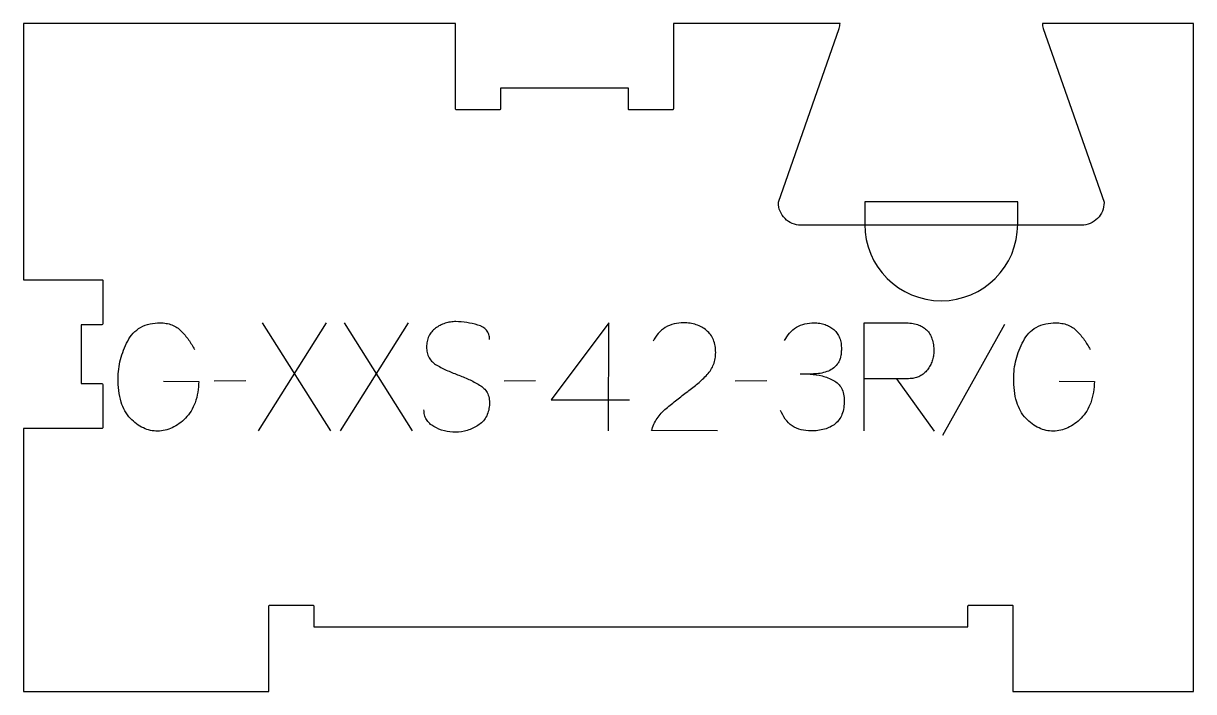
# Model space of a CAD drawing. Extents: x 0 to 325, y 0 to 186.
import ezdxf

# ---------------------------------------------------------------- set-up
doc = ezdxf.new("R2010")
doc.units = 0
for name, color, linetype in [('1_ANYTOOL_1MMDEEP_LABELS_S', 2, 'CONTINUOUS'), ('4_ANYTOOL_CUTTHROUGH_OUTSI', 5, 'CONTINUOUS'), ('5_ANYTOOL_HALF_MILL_9MM_IN', 3, 'CONTINUOUS')]:
    doc.layers.add(name, color=color, linetype=linetype)

msp = doc.modelspace()

# ---------------------------------------------------------------- linework, layer by layer
at = {"layer": '1_ANYTOOL_1MMDEEP_LABELS_S'}
for p, q in [((84.159115, 102.364236), (65.259115, 72.364236)), ((85.401972, 72.364236), (66.459115, 102.364236)), ((106.8734, 102.364236), (87.9734, 72.364236)), ((108.116257, 72.364236), (89.1734, 102.364236)), ((272.559115, 101.892808), (255.3734, 71.121379)), ((61.830543, 86.24995), (53.044829, 86.164236)), ((142.316257, 86.24995), (133.530543, 86.164236)), ((206.516257, 86.24995), (197.730543, 86.164236)), ((242.601972, 86.807093), (253.059115, 72.321379)), ((146.601972, 81.021379), (168.3734, 81.021379))]:
    msp.add_line(p, q, dxfattribs=at)
for points in [[(38.944829, 86.164236), (48.716257, 86.121379, -0.031732), (48.448147, 83.113977, -0.048764), (47.703757, 80.196379, -0.050291), (46.594045, 77.885871, -0.060119), (45.009115, 75.878522, -0.036578), (43.277095, 74.392105, -0.050793), (41.318043, 73.232093, -0.051881), (39.365026, 72.564349, -0.053919), (37.316257, 72.321379, -0.055881), (35.28111, 72.528323, -0.055271), (33.341257, 73.178522, -0.05403), (31.415281, 74.337715, -0.038531), (29.730543, 75.835665, -0.067281), (28.18283, 77.946679, -0.049165), (27.159115, 80.367808, -0.047412), (26.486188, 83.571726, -0.028075), (26.301972, 86.84995, -0.03109), (26.469498, 89.54153, -0.031496), (26.971615, 92.191022, -0.031425), (27.822487, 94.819266, -0.02824), (28.980543, 97.328522, -0.064555), (30.509347, 99.480047, -0.078906), (32.575186, 101.105308, -0.076878), (35.198787, 102.079857, -0.050594), (38.001972, 102.364236, -0.039946), (39.661533, 102.231439, -0.052714), (41.264472, 101.796379, -0.053511), (42.647669, 101.081045, -0.05153), (43.851972, 100.092808, -0.040443), (45.892196, 97.669666, -0.04035), (47.516257, 94.94995)], [(129.501972, 97.778522, 0.071867), (129.308858, 99.115129, 0.100684), (128.682329, 100.296379, 0.047558), (128.207775, 100.772829, 0.038563), (127.657775, 101.161558, 0.037928), (126.960588, 101.509026, 0.026634), (126.2234, 101.764236, 0.028461), (123.200067, 102.450219, 0.041577), (120.116257, 102.707093, 0.036938), (118.613898, 102.595954, 0.041531), (117.1484, 102.251736, 0.041583), (115.771023, 101.674528, 0.038125), (114.501972, 100.885665, 0.057611), (113.431819, 99.89376, 0.065808), (112.637686, 98.673165, 0.06469), (112.16019, 97.21361, 0.046778), (112.016257, 95.678522, 0.052235), (112.178613, 94.12868, 0.075448), (112.7234, 92.678522, 0.076671), (113.639492, 91.505469, 0.061023), (114.844829, 90.621379, 0.021951), (117.873683, 89.094033, 0.018213), (121.016257, 87.814236, -0.02405), (124.117742, 86.508774, -0.02981), (127.059115, 84.878522, -0.068439), (128.200416, 83.912591, -0.079282), (129.009115, 82.660665, -0.076308), (129.434114, 81.081983, -0.047772), (129.459115, 79.435665, -0.046243), (129.16588, 77.754705, -0.06359), (128.516257, 76.183879, -0.064671), (127.543434, 74.89969, -0.057073), (126.287686, 73.885665, -0.067522), (123.319378, 72.522754, -0.070793), (120.094829, 72.021379, -0.064027), (116.955814, 72.383894, -0.070447), (114.030543, 73.564236, -0.054374), (112.872126, 74.413869, -0.074742), (111.9734, 75.52495, -0.075199), (111.450393, 76.831329, -0.057737), (111.287686, 78.235665)], [(192.801972, 72.407093), (174.501972, 72.44995, -0.034491), (175.16475, 74.197282, -0.037732), (176.071615, 75.830308, -0.037744), (177.210909, 77.304944, -0.03482), (178.551972, 78.59995, -0.00859), (181.511197, 80.998533, -0.008791), (184.551972, 83.292808, 0.020588), (187.37126, 85.52625, 0.025206), (189.9734, 88.007093, 0.046908), (190.993995, 89.308335, 0.051091), (191.741257, 90.782093, 0.050722), (192.18999, 92.430268, 0.041139), (192.330543, 94.135665, 0.039396), (192.187898, 95.943251, 0.058519), (191.6984, 97.682093, 0.060358), (190.907843, 99.089209, 0.061397), (189.801972, 100.264236, 0.048006), (188.446015, 101.186196, 0.045901), (186.941257, 101.839236, 0.045216), (185.201196, 102.241796, 0.034258), (183.416257, 102.364236, 0.055622), (180.781687, 102.070249, 0.079896), (178.337686, 101.089236, 0.080617), (176.368299, 99.423536, 0.060287), (174.930543, 97.264236)], [(211.487686, 97.435665, -0.060092), (212.875903, 99.521798, -0.080583), (214.776972, 101.132093, -0.079919), (217.133037, 102.079859, -0.055798), (219.6734, 102.364236, -0.035013), (221.2293, 102.255149, -0.047512), (222.743043, 101.892808, -0.048382), (224.032469, 101.306768, -0.050886), (225.180543, 100.478522, -0.060051), (226.106447, 99.431734, -0.058597), (226.7609, 98.196379, -0.056917), (227.15703, 96.685464, -0.03878), (227.259115, 95.121379, -0.02544), (227.196099, 93.883662, -0.041152), (226.969829, 92.667808, -0.042175), (226.626015, 91.727537, -0.059142), (226.101972, 90.878522, -0.068767), (224.811275, 89.646027, -0.072211), (223.230543, 88.821379, -0.043093), (221.403432, 88.353786, -0.035742), (219.5234, 88.178522, -0.002283), (217.669936, 88.147129, -0.003092), (215.816257, 88.135665)], [(233.601972, 72.364236), (233.601972, 102.364236), (244.959115, 102.364236, -0.030274), (246.724928, 102.257221, -0.049), (248.446615, 101.874058, -0.050774), (249.779137, 101.281602, -0.06445), (250.937686, 100.403522, -0.0646), (251.827597, 99.267491, -0.052254), (252.432329, 97.952629, -0.050381), (252.821464, 96.26008, -0.031337), (252.930543, 94.521379, -0.040022), (252.820382, 93.147322, -0.042626), (252.4859, 91.810665, -0.04247), (251.917216, 90.520945, -0.036572), (251.151972, 89.335665, -0.051097), (250.210194, 88.32171, -0.061981), (249.068043, 87.546379, -0.061813), (247.759041, 87.069879, -0.049309), (246.3734, 86.892808, -0.003273), (245.50575, 86.855116, -0.003121), (244.637686, 86.828522, -0.003882), (243.619905, 86.811602, -0.002215), (242.601972, 86.807093), (233.644829, 86.807093)], [(287.7734, 86.164236), (297.544829, 86.121379, -0.031732), (297.276718, 83.113977, -0.048764), (296.532329, 80.196379, -0.050291), (295.422616, 77.885871, -0.060119), (293.837686, 75.878522, -0.036578), (292.105666, 74.392105, -0.050793), (290.146615, 73.232093, -0.051881), (288.193598, 72.564349, -0.053919), (286.144829, 72.321379, -0.055881), (284.109682, 72.528323, -0.055271), (282.169829, 73.178522, -0.05403), (280.243853, 74.337715, -0.038531), (278.559115, 75.835665, -0.067281), (277.011401, 77.946679, -0.049165), (275.987686, 80.367808, -0.047412), (275.314759, 83.571726, -0.028075), (275.130543, 86.84995, -0.03109), (275.29807, 89.54153, -0.031496), (275.800186, 92.191022, -0.031425), (276.651059, 94.819266, -0.02824), (277.809115, 97.328522, -0.064555), (279.337918, 99.480047, -0.078906), (281.403757, 101.105308, -0.076878), (284.027359, 102.079857, -0.050594), (286.830543, 102.364236, -0.039946), (288.490104, 102.231439, -0.052714), (290.093043, 101.796379, -0.053511), (291.47624, 101.081045, -0.05153), (292.680543, 100.092808, -0.040443), (294.720767, 97.669666, -0.04035), (296.344829, 94.94995)], [(218.601972, 88.135665, -0.052004), (221.935054, 87.622862, -0.057563), (225.0734, 86.39995, -0.070633), (226.347936, 85.475347, -0.079113), (227.291257, 84.219593, -0.075641), (227.868045, 82.564735, -0.046128), (228.030543, 80.807093, -0.033924), (227.896946, 78.840319, -0.057836), (227.409115, 76.939236, -0.060832), (226.650137, 75.510262, -0.072757), (225.544829, 74.335665, -0.05358), (224.150237, 73.454583, -0.043301), (222.609115, 72.857093, -0.042335), (220.710627, 72.474844, -0.028525), (218.7734, 72.364236, -0.059964), (216.061899, 72.690594, -0.089395), (213.587686, 73.789236, -0.089624), (211.663519, 75.673683, -0.061164), (210.3734, 78.064236)]]:
    msp.add_lwpolyline(points, format="xyb", dxfattribs=at)
msp.add_lwpolyline([(162.587686, 72.364236), (162.630543, 102.407093), (146.601972, 81.021379)], dxfattribs=at)
at = {"layer": '4_ANYTOOL_CUTTHROUGH_OUTSI'}
msp.add_lwpolyline([(120.074134, 185.500019), (0, 185.499999), (0, 114.340143), (21.79635, 114.339674, -0.41436), (22.046344, 114.089544), (22.040079, 102.089524, -0.414061), (21.790079, 101.839655), (16.046344, 101.839655), (16.046344, 85.543428), (21.790079, 85.543428, -0.414061), (22.040079, 85.293559), (22.046344, 73.293539, -0.414373), (21.796339, 73.043409), (0, 73.043878), (0, 0), (68.187075, 0.000489), (68.187075, 23.750492, -0.414214), (68.437075, 24.000492), (80.437075, 24.000492, -0.414214), (80.687075, 23.750492), (80.687075, 18.000492), (262.423894, 18.000492), (262.423894, 23.750492, -0.414214), (262.673894, 24.000492), (274.673894, 24.000492, -0.414214), (274.923894, 23.750492), (274.923894, 0.000492), (325.11276, 0.000492), (325.11276, 185.499999), (283.099157, 185.500019, 0.061036), (283.333983, 184.105149), (300.229516, 135.832606, -0.084368), (300.243551, 135.750019, -0.098999), (299.768665, 133.375076, -0.096887), (298.424341, 131.358055, -0.097972), (296.393814, 129.985456, -0.100108), (293.993551, 129.500019), (215.993551, 129.500019, -0.098999), (213.618609, 129.974906, -0.096887), (211.601588, 131.31923, -0.097972), (210.228988, 133.349756, -0.100108), (209.743551, 135.750019, -0.084368), (209.757587, 135.832606), (226.6567, 184.116214, 0.060046), (226.887861, 185.500019), (180.574134, 185.500019), (180.574134, 161.75, -0.414214), (180.324134, 161.5), (168.324134, 161.5, -0.414214), (168.074134, 161.75), (168.074134, 167.5), (132.574134, 167.5), (132.574134, 161.75, -0.414214), (132.324134, 161.5), (120.324134, 161.5, -0.414214), (120.074134, 161.75)], format="xyb", close=True, dxfattribs=at)
at = {"layer": '5_ANYTOOL_HALF_MILL_9MM_IN'}
msp.add_lwpolyline([(233.743552, 129.750019, 1), (276.243552, 129.750019), (276.243552, 136.000019), (233.743552, 136.000019)], format="xyb", close=True, dxfattribs=at)

doc.saveas('drawing.dxf')
